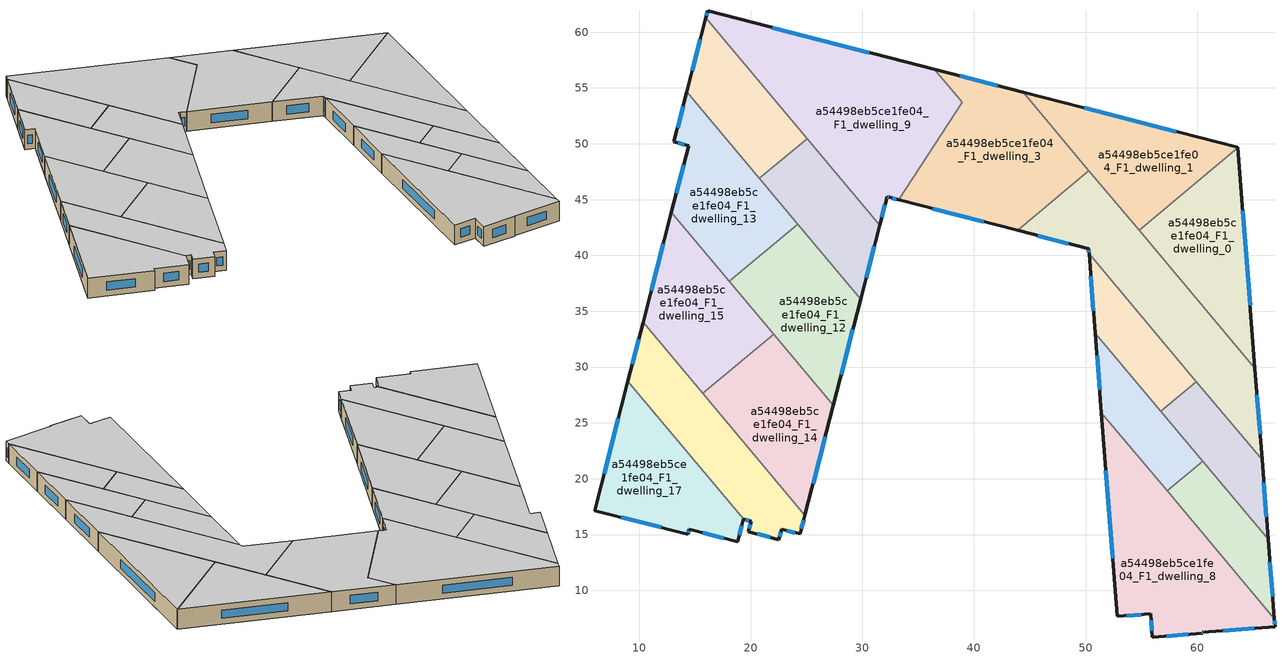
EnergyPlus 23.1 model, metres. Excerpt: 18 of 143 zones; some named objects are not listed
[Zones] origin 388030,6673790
a54498eb5ce1fe04_F1_dwelling_0
 floor to a54498eb5ce1fe04_F0_dwelling_0 (EU_floor_Construction): 63.64,49.67 65.17,29.88 54.79,42.25 z3
 wall outside (EU_wall_Construction): 65.17,29.88 63.64,49.67 z3:6
 wall to a54498eb5ce1fe04_F1_dwelling_2 (EU_wall_Construction): 54.79,42.25 65.17,29.88 z3:6
 wall to a54498eb5ce1fe04_F1_dwelling_1 (EU_wall_Construction): 63.63,49.67 54.79,42.25 z3:6
 window (EU_Window_Construction): 64.73,35.53 64.07,44.02 z3.86:5.14
 ceiling to a54498eb5ce1fe04_F2_dwelling_0 (EU_floor_Construction): 65.17,29.88 63.64,49.67 54.79,42.25 z6
a54498eb5ce1fe04_F1_dwelling_1
 floor to a54498eb5ce1fe04_F0_dwelling_1 (EU_floor_Construction): 63.63,49.67 54.79,42.25 44.41,54.63 z3
 wall outside (EU_wall_Construction): 63.63,49.67 44.41,54.63 z3:6
 wall to a54498eb5ce1fe04_F1_dwelling_3 (EU_wall_Construction): 44.41,54.63 50.3,47.6 z3:6
 wall to a54498eb5ce1fe04_F1_dwelling_2 (EU_wall_Construction): 50.3,47.6 54.79,42.25 z3:6
 window (EU_Window_Construction): 58.14,51.09 49.9,53.21 z3.86:5.14
 ceiling to a54498eb5ce1fe04_F2_dwelling_1 (EU_floor_Construction): 63.63,49.67 44.41,54.63 54.79,42.25 z6
a54498eb5ce1fe04_F1_dwelling_10
 floor to a54498eb5ce1fe04_F0_dwelling_10 (EU_floor_Construction): 25.05,50.47 31.56,42.71 29.85,36.09 20.79,46.89 z3
 wall outside (EU_wall_Construction): 29.85,36.09 31.56,42.71 z3:6
 wall to a54498eb5ce1fe04_F1_dwelling_11 (EU_wall_Construction): 25.05,50.47 20.79,46.89 z3:6
 wall to a54498eb5ce1fe04_F1_dwelling_12 (EU_wall_Construction): 24.21,42.81 29.85,36.09 z3:6
 wall to a54498eb5ce1fe04_F1_dwelling_9 (EU_wall_Construction): 31.56,42.71 25.05,50.47 z3:6
 wall to a54498eb5ce1fe04_F1_dwelling_13 (EU_wall_Construction): 20.79,46.89 24.21,42.81 z3:6
 window (EU_Window_Construction): 30.34,37.98 31.07,40.82 z3.86:5.14
 ceiling to a54498eb5ce1fe04_F2_dwelling_10 (EU_floor_Construction): 29.85,36.09 31.56,42.71 25.05,50.47 20.79,46.89 z6
a54498eb5ce1fe04_F1_dwelling_11
 floor to a54498eb5ce1fe04_F0_dwelling_11 (EU_floor_Construction): 15.98,61.27 25.05,50.47 20.79,46.89 14.28,54.65 z3
 wall outside (EU_wall_Construction): 15.98,61.27 14.28,54.65 z3:6
 wall to a54498eb5ce1fe04_F1_dwelling_13 (EU_wall_Construction): 14.28,54.65 20.79,46.89 z3:6
 wall to a54498eb5ce1fe04_F1_dwelling_9 (EU_wall_Construction): 25.05,50.47 15.98,61.27 z3:6
 window (EU_Window_Construction): 15.5,59.38 14.77,56.54 z3.86:5.14
 ceiling to a54498eb5ce1fe04_F2_dwelling_11 (EU_floor_Construction): 25.05,50.47 15.98,61.27 14.28,54.65 20.79,46.89 z6
a54498eb5ce1fe04_F1_dwelling_12
 floor to a54498eb5ce1fe04_F0_dwelling_12 (EU_floor_Construction): 24.21,42.81 29.85,36.09 27.4,26.58 18.09,37.67 z3
 wall outside (EU_wall_Construction): 27.4,26.58 29.85,36.09 z3:6
 wall to a54498eb5ce1fe04_F1_dwelling_13 (EU_wall_Construction): 24.21,42.81 18.09,37.67 z3:6
 wall to a54498eb5ce1fe04_F1_dwelling_14 (EU_wall_Construction): 22.05,32.96 27.4,26.58 z3:6
 wall to a54498eb5ce1fe04_F1_dwelling_15 (EU_wall_Construction): 18.09,37.67 22.05,32.96 z3:6
 window (EU_Window_Construction): 28.1,29.29 29.15,33.37 z3.86:5.14
 ceiling to a54498eb5ce1fe04_F2_dwelling_12 (EU_floor_Construction): 27.4,26.58 29.85,36.09 24.21,42.81 18.09,37.67 z6
a54498eb5ce1fe04_F1_dwelling_13
 floor to a54498eb5ce1fe04_F0_dwelling_13 (EU_floor_Construction): 14.28,54.65 24.21,42.81 18.09,37.67 12.9,43.86 14.44,49.84 13.12,50.18 z3
 wall outside (EU_wall_Construction): 14.28,54.65 13.12,50.18 14.44,49.84 12.9,43.86 z3:6
 wall to a54498eb5ce1fe04_F1_dwelling_15 (EU_wall_Construction): 12.9,43.86 18.09,37.67 z3:6
 window (EU_Window_Construction): 14,48.13 13.34,45.57 / 13.5,50.08 14.07,49.94 / 13.95,53.37 13.45,51.46 z3.86:5.14
 ceiling to a54498eb5ce1fe04_F2_dwelling_13 (EU_floor_Construction): 24.21,42.81 14.28,54.65 13.12,50.18 14.44,49.84 12.9,43.86 18.09,37.67 z6
a54498eb5ce1fe04_F1_dwelling_14
 floor to a54498eb5ce1fe04_F0_dwelling_14 (EU_floor_Construction): 22.05,32.96 27.4,26.58 24.86,16.74 15.72,27.64 z3
 wall outside (EU_wall_Construction): 24.86,16.74 27.4,26.58 z3:6
 wall to a54498eb5ce1fe04_F1_dwelling_15 (EU_wall_Construction): 22.05,32.96 15.72,27.64 z3:6
 wall to a54498eb5ce1fe04_F1_dwelling_16 (EU_wall_Construction): 15.72,27.64 24.86,16.74 z3:6
 window (EU_Window_Construction): 25.59,19.55 26.68,23.77 z3.86:5.14
 ceiling to a54498eb5ce1fe04_F2_dwelling_14 (EU_floor_Construction): 24.86,16.74 27.4,26.58 22.05,32.96 15.72,27.64 z6
a54498eb5ce1fe04_F1_dwelling_15
 floor to a54498eb5ce1fe04_F0_dwelling_15 (EU_floor_Construction): 12.9,43.86 22.05,32.96 15.72,27.64 10.36,34.02 z3
 wall outside (EU_wall_Construction): 12.9,43.86 10.36,34.02 z3:6
 wall to a54498eb5ce1fe04_F1_dwelling_16 (EU_wall_Construction): 10.36,34.02 15.72,27.64 z3:6
 window (EU_Window_Construction): 12.18,41.05 11.09,36.83 z3.86:5.14
 ceiling to a54498eb5ce1fe04_F2_dwelling_15 (EU_floor_Construction): 22.05,32.96 12.9,43.86 10.36,34.02 15.72,27.64 z6
a54498eb5ce1fe04_F1_dwelling_16
 floor to a54498eb5ce1fe04_F0_dwelling_16 (EU_floor_Construction): 10.36,34.02 24.86,16.74 24.43,15.05 22.77,15.48 22.53,14.55 19.79,15.26 20.03,16.19 19.38,16.35 9,28.73 z3
 wall outside (EU_wall_Construction): 19.38,16.35 20.03,16.19 19.79,15.26 22.53,14.55 22.77,15.48 24.43,15.05 24.86,16.74 / 10.36,34.02 9,28.73 z3:6
 wall to a54498eb5ce1fe04_F1_dwelling_17 (EU_wall_Construction): 9,28.73 19.38,16.35 z3:6
 window (EU_Window_Construction): 19.96,15.92 19.86,15.52 / 19.57,16.31 19.85,16.23 / 9.97,32.51 9.39,30.24 / 24.55,15.54 24.74,16.26 / 23.25,15.36 23.96,15.18 / 22.6,14.82 22.7,15.21 / 20.58,15.06 21.75,14.75 z3.86:5.14
 ceiling to a54498eb5ce1fe04_F2_dwelling_16 (EU_floor_Construction): 24.43,15.05 24.86,16.74 10.36,34.02 9,28.73 19.38,16.35 20.03,16.19 19.79,15.26 22.53,14.55 22.77,15.48 z6
a54498eb5ce1fe04_F1_dwelling_17
 floor to a54498eb5ce1fe04_F0_dwelling_17 (EU_floor_Construction): 9,28.73 19.38,16.35 19.35,16.36 18.84,14.35 14.48,15.47 14.37,15.04 6.01,17.15 z3
 wall outside (EU_wall_Construction): 9,28.73 6.01,17.15 14.37,15.04 14.48,15.47 18.84,14.35 19.35,16.36 19.38,16.35 z3:6
 window (EU_Window_Construction): 14.4,15.16 14.45,15.35 / 8.4,16.54 11.98,15.64 / 8.15,25.42 6.87,20.46 / 18.98,14.92 19.21,15.79 / 15.72,15.15 17.59,14.67 z3.86:5.14
 ceiling to a54498eb5ce1fe04_F2_dwelling_17 (EU_floor_Construction): 18.84,14.35 19.35,16.36 19.38,16.35 9,28.73 6.01,17.15 14.37,15.04 14.48,15.47 z6
a54498eb5ce1fe04_F1_dwelling_2
 floor to a54498eb5ce1fe04_F0_dwelling_2 (EU_floor_Construction): 50.3,47.6 65.17,29.88 65.81,21.68 50.32,40.15 50.28,40.6 43.91,42.24 z3
 wall outside (EU_wall_Construction): 43.91,42.24 50.28,40.6 50.32,40.15 / 65.81,21.68 65.17,29.88 z3:6
 wall to a54498eb5ce1fe04_F1_dwelling_3 (EU_wall_Construction): 50.3,47.6 43.91,42.24 z3:6
 wall to a54498eb5ce1fe04_F1_dwelling_5 (EU_wall_Construction): 50.32,40.15 59.93,28.69 z3:6
 wall to a54498eb5ce1fe04_F1_dwelling_4 (EU_wall_Construction): 59.93,28.69 65.81,21.68 z3:6
 window (EU_Window_Construction): 50.29,40.47 50.3,40.28 / 45.73,41.77 48.46,41.07 / 65.63,24.02 65.35,27.54 z3.86:5.14
 ceiling to a54498eb5ce1fe04_F2_dwelling_2 (EU_floor_Construction): 65.81,21.68 65.17,29.88 50.3,47.6 43.91,42.24 50.28,40.6 50.32,40.15 z6
a54498eb5ce1fe04_F1_dwelling_3
 floor to a54498eb5ce1fe04_F0_dwelling_3 (EU_floor_Construction): 44.41,54.63 50.3,47.6 43.91,42.24 33.27,44.99 38.94,53.71 36.44,56.68 z3
 wall outside (EU_wall_Construction): 33.27,44.99 43.91,42.24 / 44.41,54.63 36.44,56.68 z3:6
 wall to a54498eb5ce1fe04_F1_dwelling_9 (EU_wall_Construction): 36.44,56.68 38.94,53.71 33.27,44.99 z3:6
 window (EU_Window_Construction): 36.31,44.2 40.87,43.03 / 42.13,55.21 38.72,56.09 z3.86:5.14
 ceiling to a54498eb5ce1fe04_F2_dwelling_3 (EU_floor_Construction): 50.3,47.6 44.41,54.63 36.44,56.68 38.94,53.71 33.27,44.99 43.91,42.24 z6
a54498eb5ce1fe04_F1_dwelling_4
 floor to a54498eb5ce1fe04_F0_dwelling_4 (EU_floor_Construction): 59.93,28.69 65.81,21.68 66.36,14.57 56.75,26.03 z3
 wall outside (EU_wall_Construction): 66.36,14.57 65.81,21.68 z3:6
 wall to a54498eb5ce1fe04_F1_dwelling_5 (EU_wall_Construction): 59.93,28.69 56.75,26.03 z3:6
 wall to a54498eb5ce1fe04_F1_dwelling_6 (EU_wall_Construction): 60.48,21.58 66.36,14.57 z3:6
 wall to a54498eb5ce1fe04_F1_dwelling_7 (EU_wall_Construction): 56.75,26.03 60.48,21.58 z3:6
 window (EU_Window_Construction): 66.2,16.6 65.97,19.65 z3.86:5.14
 ceiling to a54498eb5ce1fe04_F2_dwelling_4 (EU_floor_Construction): 66.36,14.57 65.81,21.68 59.93,28.69 56.75,26.03 z6
a54498eb5ce1fe04_F1_dwelling_5
 floor to a54498eb5ce1fe04_F0_dwelling_5 (EU_floor_Construction): 50.32,40.15 59.93,28.69 56.75,26.03 50.87,33.04 z3
 wall outside (EU_wall_Construction): 50.32,40.15 50.87,33.04 z3:6
 wall to a54498eb5ce1fe04_F1_dwelling_7 (EU_wall_Construction): 50.87,33.04 56.75,26.03 z3:6
 window (EU_Window_Construction): 50.47,38.11 50.71,35.07 z3.86:5.14
 ceiling to a54498eb5ce1fe04_F2_dwelling_5 (EU_floor_Construction): 59.93,28.69 50.32,40.15 50.87,33.04 56.75,26.03 z6
a54498eb5ce1fe04_F1_dwelling_6
 floor to a54498eb5ce1fe04_F0_dwelling_6 (EU_floor_Construction): 60.48,21.58 66.36,14.57 66.91,7.46 57.3,18.91 z3
 wall outside (EU_wall_Construction): 66.91,7.46 66.36,14.57 z3:6
 wall to a54498eb5ce1fe04_F1_dwelling_7 (EU_wall_Construction): 60.48,21.58 57.3,18.91 z3:6
 wall to a54498eb5ce1fe04_F1_dwelling_8 (EU_wall_Construction): 57.3,18.91 66.91,7.46 z3:6
 window (EU_Window_Construction): 66.76,9.49 66.52,12.54 z3.86:5.14
 ceiling to a54498eb5ce1fe04_F2_dwelling_6 (EU_floor_Construction): 66.91,7.46 66.36,14.57 60.48,21.58 57.3,18.91 z6
a54498eb5ce1fe04_F1_dwelling_7
 floor to a54498eb5ce1fe04_F0_dwelling_7 (EU_floor_Construction): 50.87,33.04 60.48,21.58 57.3,18.91 51.42,25.92 z3
 wall outside (EU_wall_Construction): 50.87,33.04 51.42,25.92 z3:6
 wall to a54498eb5ce1fe04_F1_dwelling_8 (EU_wall_Construction): 51.42,25.92 57.3,18.91 z3:6
 window (EU_Window_Construction): 51.03,31 51.26,27.96 z3.86:5.14
 ceiling to a54498eb5ce1fe04_F2_dwelling_7 (EU_floor_Construction): 60.48,21.58 50.87,33.04 51.42,25.92 57.3,18.91 z6
a54498eb5ce1fe04_F1_dwelling_8
 floor to a54498eb5ce1fe04_F0_dwelling_8 (EU_floor_Construction): 51.42,25.92 66.91,7.46 66.97,6.76 60.47,6.25 60.48,6.16 55.99,5.81 55.83,7.9 52.84,7.67 z3
 wall outside (EU_wall_Construction): 51.42,25.92 52.84,7.67 55.83,7.9 55.99,5.81 60.48,6.16 60.47,6.25 66.97,6.76 66.91,7.46 z3:6
 window (EU_Window_Construction): 60.47,6.18 60.47,6.23 / 57.27,5.91 59.2,6.06 / 55.88,7.3 55.95,6.4 / 53.69,7.73 54.98,7.83 / 51.83,20.71 52.43,12.88 / 66.95,6.96 66.93,7.26 / 62.33,6.4 65.11,6.62 z3.86:5.14
 ceiling to a54498eb5ce1fe04_F2_dwelling_8 (EU_floor_Construction): 66.97,6.76 66.91,7.46 51.42,25.92 52.84,7.67 55.83,7.9 55.99,5.81 60.48,6.16 60.47,6.25 z6
a54498eb5ce1fe04_F1_dwelling_9
 floor to a54498eb5ce1fe04_F0_dwelling_9 (EU_floor_Construction): 36.44,56.68 38.94,53.71 33.27,44.99 32.45,45.2 32.22,45.26 31.56,42.71 15.98,61.27 16.15,61.91 z3
 wall outside (EU_wall_Construction): 36.44,56.68 16.15,61.91 15.98,61.27 / 31.56,42.71 32.22,45.26 32.45,45.2 33.27,44.99 z3:6
 window (EU_Window_Construction): 16.1,61.73 16.03,61.45 / 30.65,58.17 21.95,60.42 / 32.68,45.14 33.03,45.05 / 32.28,45.24 32.38,45.21 / 31.75,43.44 32.03,44.53 z3.86:5.14
 ceiling to a54498eb5ce1fe04_F2_dwelling_9 (EU_floor_Construction): 33.27,44.99 38.94,53.71 36.44,56.68 16.15,61.91 15.98,61.27 31.56,42.71 32.22,45.26 32.45,45.2 z6
[Building]
EU S2 Campaign: North Axis=0; Terrain=City; Solar Distribution=FullExterior
[Site:Location]
Helsinki-Vantaa.AP: Latitude=60.317; Longitude=24.963; Time Zone=2; Elevation=54.6
[SizingPeriod:WeatherFileDays]
AnnualSizingPeriod: Begin Month=1; Begin Day of Month=1; End Month=12; End Day of Month=31; Day of Week for Start Day=Monday; Use Weather File Daylight Saving Period=No; Use Weather File Rain and Snow Indicators=No
[MATERIAL]
EU_InternalMass_Material: Roughness=MediumRough; Thickness=0.1; Conductivity=1; Density=1800; Specific Heat=900; Thermal Absorptance=0.9; Solar Absorptance=0.7; Visible Absorptance=0.7
[MATERIAL:NOMASS] Roughness=MediumRough; Thermal Absorptance=0.9; Solar Absorptance=0.7; Visible Absorptance=0.7
Name | Thermal Resistance
EU_wall_NoMass | 5.91765
EU_floor_NoMass | 6.2875
[WINDOWMATERIAL:SIMPLEGLAZINGSYSTEM]
EU_Window_SimpleGlazing: UFactor=0.994035; Solar Heat Gain Coefficient=0.7; Visible Transmittance=0.7
[CONSTRUCTION]
EU_wall_Construction: EU_wall_NoMass
EU_floor_Construction: EU_floor_NoMass
EU_Window_Construction: EU_Window_SimpleGlazing
EU_InternalMass_Construction: EU_InternalMass_Material
[ZONE] Type=1; Multiplier=1; Ceiling Height=autocalculate; Floor Area=autocalculate; Part of Total Floor Area=Yes
Name | Volume
a54498eb5ce1fe04_F1_dwelling_0 | 279.578
a54498eb5ce1fe04_F1_dwelling_1 | 279.603
a54498eb5ce1fe04_F1_dwelling_10 | 202.146
a54498eb5ce1fe04_F1_dwelling_11 | 202.17
a54498eb5ce1fe04_F1_dwelling_12 | 278.905
a54498eb5ce1fe04_F1_dwelling_13 | 278.92
a54498eb5ce1fe04_F1_dwelling_14 | 279.612
a54498eb5ce1fe04_F1_dwelling_15 | 279.588
a54498eb5ce1fe04_F1_dwelling_16 | 280.104
a54498eb5ce1fe04_F1_dwelling_17 | 279.144
a54498eb5ce1fe04_F1_dwelling_2 | 406.189
a54498eb5ce1fe04_F1_dwelling_3 | 406.204
a54498eb5ce1fe04_F1_dwelling_4 | 149.959
a54498eb5ce1fe04_F1_dwelling_5 | 149.954
a54498eb5ce1fe04_F1_dwelling_6 | 149.918
a54498eb5ce1fe04_F1_dwelling_7 | 149.922
a54498eb5ce1fe04_F1_dwelling_8 | 425.177
a54498eb5ce1fe04_F1_dwelling_9 | 555.894
[INTERNALMASS] Construction=EU_InternalMass_Construction
Name | Zone or ZoneList | Surface Area
a54498eb5ce1fe04_F1_dwelling_0_EU_InternalMass | a54498eb5ce1fe04_F1_dwelling_0 | 93.2019
a54498eb5ce1fe04_F1_dwelling_1_EU_InternalMass | a54498eb5ce1fe04_F1_dwelling_1 | 93.2014
a54498eb5ce1fe04_F1_dwelling_2_EU_InternalMass | a54498eb5ce1fe04_F1_dwelling_2 | 135.397
a54498eb5ce1fe04_F1_dwelling_3_EU_InternalMass | a54498eb5ce1fe04_F1_dwelling_3 | 135.399
a54498eb5ce1fe04_F1_dwelling_4_EU_InternalMass | a54498eb5ce1fe04_F1_dwelling_4 | 49.9866
a54498eb5ce1fe04_F1_dwelling_5_EU_InternalMass | a54498eb5ce1fe04_F1_dwelling_5 | 49.9823
a54498eb5ce1fe04_F1_dwelling_6_EU_InternalMass | a54498eb5ce1fe04_F1_dwelling_6 | 49.9744
a54498eb5ce1fe04_F1_dwelling_7_EU_InternalMass | a54498eb5ce1fe04_F1_dwelling_7 | 49.9757
a54498eb5ce1fe04_F1_dwelling_8_EU_InternalMass | a54498eb5ce1fe04_F1_dwelling_8 | 141.725
a54498eb5ce1fe04_F1_dwelling_9_EU_InternalMass | a54498eb5ce1fe04_F1_dwelling_9 | 185.298
a54498eb5ce1fe04_F1_dwelling_10_EU_InternalMass | a54498eb5ce1fe04_F1_dwelling_10 | 67.3843
a54498eb5ce1fe04_F1_dwelling_11_EU_InternalMass | a54498eb5ce1fe04_F1_dwelling_11 | 67.3914
a54498eb5ce1fe04_F1_dwelling_12_EU_InternalMass | a54498eb5ce1fe04_F1_dwelling_12 | 92.9711
a54498eb5ce1fe04_F1_dwelling_13_EU_InternalMass | a54498eb5ce1fe04_F1_dwelling_13 | 92.9743
a54498eb5ce1fe04_F1_dwelling_14_EU_InternalMass | a54498eb5ce1fe04_F1_dwelling_14 | 93.204
a54498eb5ce1fe04_F1_dwelling_15_EU_InternalMass | a54498eb5ce1fe04_F1_dwelling_15 | 93.1983
a54498eb5ce1fe04_F1_dwelling_16_EU_InternalMass | a54498eb5ce1fe04_F1_dwelling_16 | 93.3679
a54498eb5ce1fe04_F1_dwelling_17_EU_InternalMass | a54498eb5ce1fe04_F1_dwelling_17 | 93.0479
[OTHEREQUIPMENT] Fuel Type=Electricity; Design Level Calculation Method=Watts/Area; Power per Zone Floor Area=1; Fraction Latent=0; Fraction Radiant=0; Fraction Lost=0; Carbon Dioxide Generation Rate=0; EndUse Subcategory=EU_Step8_InternalGains
Name | Zone or ZoneList or Space or SpaceList | Schedule
EU_Step8_InternalGain_a54498eb5ce1fe04_F1_dwelling_0_f000 | a54498eb5ce1fe04_F1_dwelling_0 | EU_Step8_GainSchedule_a54498eb5ce1fe04_F1_dwelling_0_f000
EU_Step8_InternalGain_a54498eb5ce1fe04_F1_dwelling_1_f000 | a54498eb5ce1fe04_F1_dwelling_1 | EU_Step8_GainSchedule_a54498eb5ce1fe04_F1_dwelling_1_f000
EU_Step8_InternalGain_a54498eb5ce1fe04_F1_dwelling_2_f000 | a54498eb5ce1fe04_F1_dwelling_2 | EU_Step8_GainSchedule_a54498eb5ce1fe04_F1_dwelling_2_f000
EU_Step8_InternalGain_a54498eb5ce1fe04_F1_dwelling_3_f000 | a54498eb5ce1fe04_F1_dwelling_3 | EU_Step8_GainSchedule_a54498eb5ce1fe04_F1_dwelling_3_f000
EU_Step8_InternalGain_a54498eb5ce1fe04_F1_dwelling_4_f000 | a54498eb5ce1fe04_F1_dwelling_4 | EU_Step8_GainSchedule_a54498eb5ce1fe04_F1_dwelling_4_f000
EU_Step8_InternalGain_a54498eb5ce1fe04_F1_dwelling_5_f000 | a54498eb5ce1fe04_F1_dwelling_5 | EU_Step8_GainSchedule_a54498eb5ce1fe04_F1_dwelling_5_f000
EU_Step8_InternalGain_a54498eb5ce1fe04_F1_dwelling_6_f000 | a54498eb5ce1fe04_F1_dwelling_6 | EU_Step8_GainSchedule_a54498eb5ce1fe04_F1_dwelling_6_f000
EU_Step8_InternalGain_a54498eb5ce1fe04_F1_dwelling_7_f000 | a54498eb5ce1fe04_F1_dwelling_7 | EU_Step8_GainSchedule_a54498eb5ce1fe04_F1_dwelling_7_f000
EU_Step8_InternalGain_a54498eb5ce1fe04_F1_dwelling_8_f000 | a54498eb5ce1fe04_F1_dwelling_8 | EU_Step8_GainSchedule_a54498eb5ce1fe04_F1_dwelling_8_f000
EU_Step8_InternalGain_a54498eb5ce1fe04_F1_dwelling_9_f000 | a54498eb5ce1fe04_F1_dwelling_9 | EU_Step8_GainSchedule_a54498eb5ce1fe04_F1_dwelling_9_f000
EU_Step8_InternalGain_a54498eb5ce1fe04_F1_dwelling_10_f000 | a54498eb5ce1fe04_F1_dwelling_10 | EU_Step8_GainSchedule_a54498eb5ce1fe04_F1_dwelling_10_f000
EU_Step8_InternalGain_a54498eb5ce1fe04_F1_dwelling_11_f000 | a54498eb5ce1fe04_F1_dwelling_11 | EU_Step8_GainSchedule_a54498eb5ce1fe04_F1_dwelling_11_f000
EU_Step8_InternalGain_a54498eb5ce1fe04_F1_dwelling_12_f000 | a54498eb5ce1fe04_F1_dwelling_12 | EU_Step8_GainSchedule_a54498eb5ce1fe04_F1_dwelling_12_f000
EU_Step8_InternalGain_a54498eb5ce1fe04_F1_dwelling_13_f000 | a54498eb5ce1fe04_F1_dwelling_13 | EU_Step8_GainSchedule_a54498eb5ce1fe04_F1_dwelling_13_f000
EU_Step8_InternalGain_a54498eb5ce1fe04_F1_dwelling_14_f000 | a54498eb5ce1fe04_F1_dwelling_14 | EU_Step8_GainSchedule_a54498eb5ce1fe04_F1_dwelling_14_f000
EU_Step8_InternalGain_a54498eb5ce1fe04_F1_dwelling_15_f000 | a54498eb5ce1fe04_F1_dwelling_15 | EU_Step8_GainSchedule_a54498eb5ce1fe04_F1_dwelling_15_f000
EU_Step8_InternalGain_a54498eb5ce1fe04_F1_dwelling_16_f000 | a54498eb5ce1fe04_F1_dwelling_16 | EU_Step8_GainSchedule_a54498eb5ce1fe04_F1_dwelling_16_f000
EU_Step8_InternalGain_a54498eb5ce1fe04_F1_dwelling_17_f000 | a54498eb5ce1fe04_F1_dwelling_17 | EU_Step8_GainSchedule_a54498eb5ce1fe04_F1_dwelling_17_f000
[ZONEVENTILATION:DESIGNFLOWRATE] Schedule=EU_AlwaysOn; Design Flow Rate Calculation Method=AirChanges/Hour; Air Changes per Hour=0.596421; Ventilation Type=Natural; Fan Pressure Rise=0; Fan Total Efficiency=1; Constant Term Coefficient=1; Temperature Term Coefficient=0; Velocity Term Coefficient=0; Velocity Squared Term Coefficient=0; Minimum Indoor Temperature=-100; Maximum Indoor Temperature=100; Delta Temperature=-100; Minimum Outdoor Temperature=-100; Maximum Outdoor Temperature=100; Maximum Wind Speed=40
Name | Zone or ZoneList or Space or SpaceList
EU_ConstantAir_a54498eb5ce1fe04_F1_dwelling_0 | a54498eb5ce1fe04_F1_dwelling_0
EU_ConstantAir_a54498eb5ce1fe04_F1_dwelling_1 | a54498eb5ce1fe04_F1_dwelling_1
EU_ConstantAir_a54498eb5ce1fe04_F1_dwelling_2 | a54498eb5ce1fe04_F1_dwelling_2
EU_ConstantAir_a54498eb5ce1fe04_F1_dwelling_3 | a54498eb5ce1fe04_F1_dwelling_3
EU_ConstantAir_a54498eb5ce1fe04_F1_dwelling_4 | a54498eb5ce1fe04_F1_dwelling_4
EU_ConstantAir_a54498eb5ce1fe04_F1_dwelling_5 | a54498eb5ce1fe04_F1_dwelling_5
EU_ConstantAir_a54498eb5ce1fe04_F1_dwelling_6 | a54498eb5ce1fe04_F1_dwelling_6
EU_ConstantAir_a54498eb5ce1fe04_F1_dwelling_7 | a54498eb5ce1fe04_F1_dwelling_7
EU_ConstantAir_a54498eb5ce1fe04_F1_dwelling_8 | a54498eb5ce1fe04_F1_dwelling_8
EU_ConstantAir_a54498eb5ce1fe04_F1_dwelling_9 | a54498eb5ce1fe04_F1_dwelling_9
EU_ConstantAir_a54498eb5ce1fe04_F1_dwelling_10 | a54498eb5ce1fe04_F1_dwelling_10
EU_ConstantAir_a54498eb5ce1fe04_F1_dwelling_11 | a54498eb5ce1fe04_F1_dwelling_11
EU_ConstantAir_a54498eb5ce1fe04_F1_dwelling_12 | a54498eb5ce1fe04_F1_dwelling_12
EU_ConstantAir_a54498eb5ce1fe04_F1_dwelling_13 | a54498eb5ce1fe04_F1_dwelling_13
EU_ConstantAir_a54498eb5ce1fe04_F1_dwelling_14 | a54498eb5ce1fe04_F1_dwelling_14
EU_ConstantAir_a54498eb5ce1fe04_F1_dwelling_15 | a54498eb5ce1fe04_F1_dwelling_15
EU_ConstantAir_a54498eb5ce1fe04_F1_dwelling_16 | a54498eb5ce1fe04_F1_dwelling_16
EU_ConstantAir_a54498eb5ce1fe04_F1_dwelling_17 | a54498eb5ce1fe04_F1_dwelling_17
[HVACTEMPLATE:ZONE:IDEALLOADSAIRSYSTEM] System Availability Schedule=EU_AlwaysOn; Maximum Heating Supply Air Temperature=50; Minimum Cooling Supply Air Temperature=13; Maximum Heating Supply Air Humidity Ratio=0.0156; Minimum Cooling Supply Air Humidity Ratio=0.0077; Heating Limit=NoLimit; Cooling Limit=NoLimit; Heating Availability Schedule=EU_AlwaysOn; Cooling Availability Schedule=EU_CoolingOff; Dehumidification Control Type=ConstantSensibleHeatRatio; Cooling Sensible Heat Ratio=0.7; Dehumidification Setpoint=60; Humidification Control Type=None; Humidification Setpoint=30; Outdoor Air Method=None; Outdoor Air Flow Rate per Person=0.00944; Outdoor Air Flow Rate per Zone Floor Area=0; Outdoor Air Flow Rate per Zone=0; Demand Controlled Ventilation Type=None; Outdoor Air Economizer Type=NoEconomizer; Heat Recovery Type=None; Sensible Heat Recovery Effectiveness=0.7; Latent Heat Recovery Effectiveness=0.65
Name | Template Thermostat
a54498eb5ce1fe04_F1_dwelling_0 | EU_HeatOnly_a54498eb5ce1fe04_F1_dwelling_0
a54498eb5ce1fe04_F1_dwelling_1 | EU_HeatOnly_a54498eb5ce1fe04_F1_dwelling_1
a54498eb5ce1fe04_F1_dwelling_2 | EU_HeatOnly_a54498eb5ce1fe04_F1_dwelling_2
a54498eb5ce1fe04_F1_dwelling_3 | EU_HeatOnly_a54498eb5ce1fe04_F1_dwelling_3
a54498eb5ce1fe04_F1_dwelling_4 | EU_HeatOnly_a54498eb5ce1fe04_F1_dwelling_4
a54498eb5ce1fe04_F1_dwelling_5 | EU_HeatOnly_a54498eb5ce1fe04_F1_dwelling_5
a54498eb5ce1fe04_F1_dwelling_6 | EU_HeatOnly_a54498eb5ce1fe04_F1_dwelling_6
a54498eb5ce1fe04_F1_dwelling_7 | EU_HeatOnly_a54498eb5ce1fe04_F1_dwelling_7
a54498eb5ce1fe04_F1_dwelling_8 | EU_HeatOnly_a54498eb5ce1fe04_F1_dwelling_8
a54498eb5ce1fe04_F1_dwelling_9 | EU_HeatOnly_a54498eb5ce1fe04_F1_dwelling_9
a54498eb5ce1fe04_F1_dwelling_10 | EU_HeatOnly_a54498eb5ce1fe04_F1_dwelling_10
a54498eb5ce1fe04_F1_dwelling_11 | EU_HeatOnly_a54498eb5ce1fe04_F1_dwelling_11
a54498eb5ce1fe04_F1_dwelling_12 | EU_HeatOnly_a54498eb5ce1fe04_F1_dwelling_12
a54498eb5ce1fe04_F1_dwelling_13 | EU_HeatOnly_a54498eb5ce1fe04_F1_dwelling_13
a54498eb5ce1fe04_F1_dwelling_14 | EU_HeatOnly_a54498eb5ce1fe04_F1_dwelling_14
a54498eb5ce1fe04_F1_dwelling_15 | EU_HeatOnly_a54498eb5ce1fe04_F1_dwelling_15
a54498eb5ce1fe04_F1_dwelling_16 | EU_HeatOnly_a54498eb5ce1fe04_F1_dwelling_16
a54498eb5ce1fe04_F1_dwelling_17 | EU_HeatOnly_a54498eb5ce1fe04_F1_dwelling_17
[SIZING:ZONE] Zone Cooling Design Supply Air Temperature Input Method=SupplyAirTemperature; Zone Cooling Design Supply Air Temperature=13; Zone Heating Design Supply Air Temperature Input Method=SupplyAirTemperature; Zone Heating Design Supply Air Temperature=50; Zone Cooling Design Supply Air Humidity Ratio=0.008; Zone Heating Design Supply Air Humidity Ratio=0.008; Cooling Design Air Flow Method=DesignDay; Cooling Design Air Flow Rate=0; Cooling Minimum Air Flow per Zone Floor Area=0.000762; Cooling Minimum Air Flow=0; Cooling Minimum Air Flow Fraction=0.2; Heating Design Air Flow Method=DesignDay; Heating Design Air Flow Rate=0; Heating Maximum Air Flow per Zone Floor Area=0.002032; Heating Maximum Air Flow=0.141576; Heating Maximum Air Flow Fraction=0.3; Account for Dedicated Outdoor Air System=No; Dedicated Outdoor Air System Control Strategy=NeutralSupplyAir; Dedicated Outdoor Air Low Setpoint Temperature for Design=autosize; Dedicated Outdoor Air High Setpoint Temperature for Design=autosize; Zone Load Sizing Method=Sensible Load Only No Latent Load; Zone Latent Cooling Design Supply Air Humidity Ratio Input Method=HumidityRatioDifference; Zone Cooling Design Supply Air Humidity Ratio Difference=0.005; Zone Latent Heating Design Supply Air Humidity Ratio Input Method=HumidityRatioDifference; Zone Humidification Design Supply Air Humidity Ratio Difference=0.005
a54498eb5ce1fe04_F1_dwelling_0; a54498eb5ce1fe04_F1_dwelling_1; a54498eb5ce1fe04_F1_dwelling_2; a54498eb5ce1fe04_F1_dwelling_3; a54498eb5ce1fe04_F1_dwelling_4; a54498eb5ce1fe04_F1_dwelling_5; a54498eb5ce1fe04_F1_dwelling_6; a54498eb5ce1fe04_F1_dwelling_7; a54498eb5ce1fe04_F1_dwelling_8; a54498eb5ce1fe04_F1_dwelling_9; a54498eb5ce1fe04_F1_dwelling_10; a54498eb5ce1fe04_F1_dwelling_11; a54498eb5ce1fe04_F1_dwelling_12; a54498eb5ce1fe04_F1_dwelling_13; a54498eb5ce1fe04_F1_dwelling_14; a54498eb5ce1fe04_F1_dwelling_15; a54498eb5ce1fe04_F1_dwelling_16; a54498eb5ce1fe04_F1_dwelling_17
[SCHEDULE:CONSTANT]
Name | Hourly Value
EU_AlwaysOn | 1
EU_CoolingOff | 0
[SCHEDULE:FILE] Column Number=1; Rows to Skip at Top=0; Number of Hours of Data=8760; Column Separator=Comma; Interpolate to Timestep=No; Minutes per Item=60; Adjust Schedule for Daylight Savings=Yes
Name | File
EU_Step8_GainSchedule_a54498eb5ce1fe04_F1_dwelling_0_f000 | ../../schedules/a54498eb5ce1fe04/a54498eb5ce1fe04_F1_dwelling_0_f000_gain.csv
EU_Step8_GainSchedule_a54498eb5ce1fe04_F1_dwelling_1_f000 | ../../schedules/a54498eb5ce1fe04/a54498eb5ce1fe04_F1_dwelling_1_f000_gain.csv
EU_Step8_GainSchedule_a54498eb5ce1fe04_F1_dwelling_2_f000 | ../../schedules/a54498eb5ce1fe04/a54498eb5ce1fe04_F1_dwelling_2_f000_gain.csv
EU_Step8_GainSchedule_a54498eb5ce1fe04_F1_dwelling_3_f000 | ../../schedules/a54498eb5ce1fe04/a54498eb5ce1fe04_F1_dwelling_3_f000_gain.csv
EU_Step8_GainSchedule_a54498eb5ce1fe04_F1_dwelling_4_f000 | ../../schedules/a54498eb5ce1fe04/a54498eb5ce1fe04_F1_dwelling_4_f000_gain.csv
EU_Step8_GainSchedule_a54498eb5ce1fe04_F1_dwelling_5_f000 | ../../schedules/a54498eb5ce1fe04/a54498eb5ce1fe04_F1_dwelling_5_f000_gain.csv
EU_Step8_GainSchedule_a54498eb5ce1fe04_F1_dwelling_6_f000 | ../../schedules/a54498eb5ce1fe04/a54498eb5ce1fe04_F1_dwelling_6_f000_gain.csv
EU_Step8_GainSchedule_a54498eb5ce1fe04_F1_dwelling_7_f000 | ../../schedules/a54498eb5ce1fe04/a54498eb5ce1fe04_F1_dwelling_7_f000_gain.csv
EU_Step8_GainSchedule_a54498eb5ce1fe04_F1_dwelling_8_f000 | ../../schedules/a54498eb5ce1fe04/a54498eb5ce1fe04_F1_dwelling_8_f000_gain.csv
EU_Step8_GainSchedule_a54498eb5ce1fe04_F1_dwelling_9_f000 | ../../schedules/a54498eb5ce1fe04/a54498eb5ce1fe04_F1_dwelling_9_f000_gain.csv
EU_Step8_GainSchedule_a54498eb5ce1fe04_F1_dwelling_10_f000 | ../../schedules/a54498eb5ce1fe04/a54498eb5ce1fe04_F1_dwelling_10_f000_gain.csv
EU_Step8_GainSchedule_a54498eb5ce1fe04_F1_dwelling_11_f000 | ../../schedules/a54498eb5ce1fe04/a54498eb5ce1fe04_F1_dwelling_11_f000_gain.csv
EU_Step8_GainSchedule_a54498eb5ce1fe04_F1_dwelling_12_f000 | ../../schedules/a54498eb5ce1fe04/a54498eb5ce1fe04_F1_dwelling_12_f000_gain.csv
EU_Step8_GainSchedule_a54498eb5ce1fe04_F1_dwelling_13_f000 | ../../schedules/a54498eb5ce1fe04/a54498eb5ce1fe04_F1_dwelling_13_f000_gain.csv
EU_Step8_GainSchedule_a54498eb5ce1fe04_F1_dwelling_14_f000 | ../../schedules/a54498eb5ce1fe04/a54498eb5ce1fe04_F1_dwelling_14_f000_gain.csv
EU_Step8_GainSchedule_a54498eb5ce1fe04_F1_dwelling_15_f000 | ../../schedules/a54498eb5ce1fe04/a54498eb5ce1fe04_F1_dwelling_15_f000_gain.csv
EU_Step8_GainSchedule_a54498eb5ce1fe04_F1_dwelling_16_f000 | ../../schedules/a54498eb5ce1fe04/a54498eb5ce1fe04_F1_dwelling_16_f000_gain.csv
EU_Step8_GainSchedule_a54498eb5ce1fe04_F1_dwelling_17_f000 | ../../schedules/a54498eb5ce1fe04/a54498eb5ce1fe04_F1_dwelling_17_f000_gain.csv
